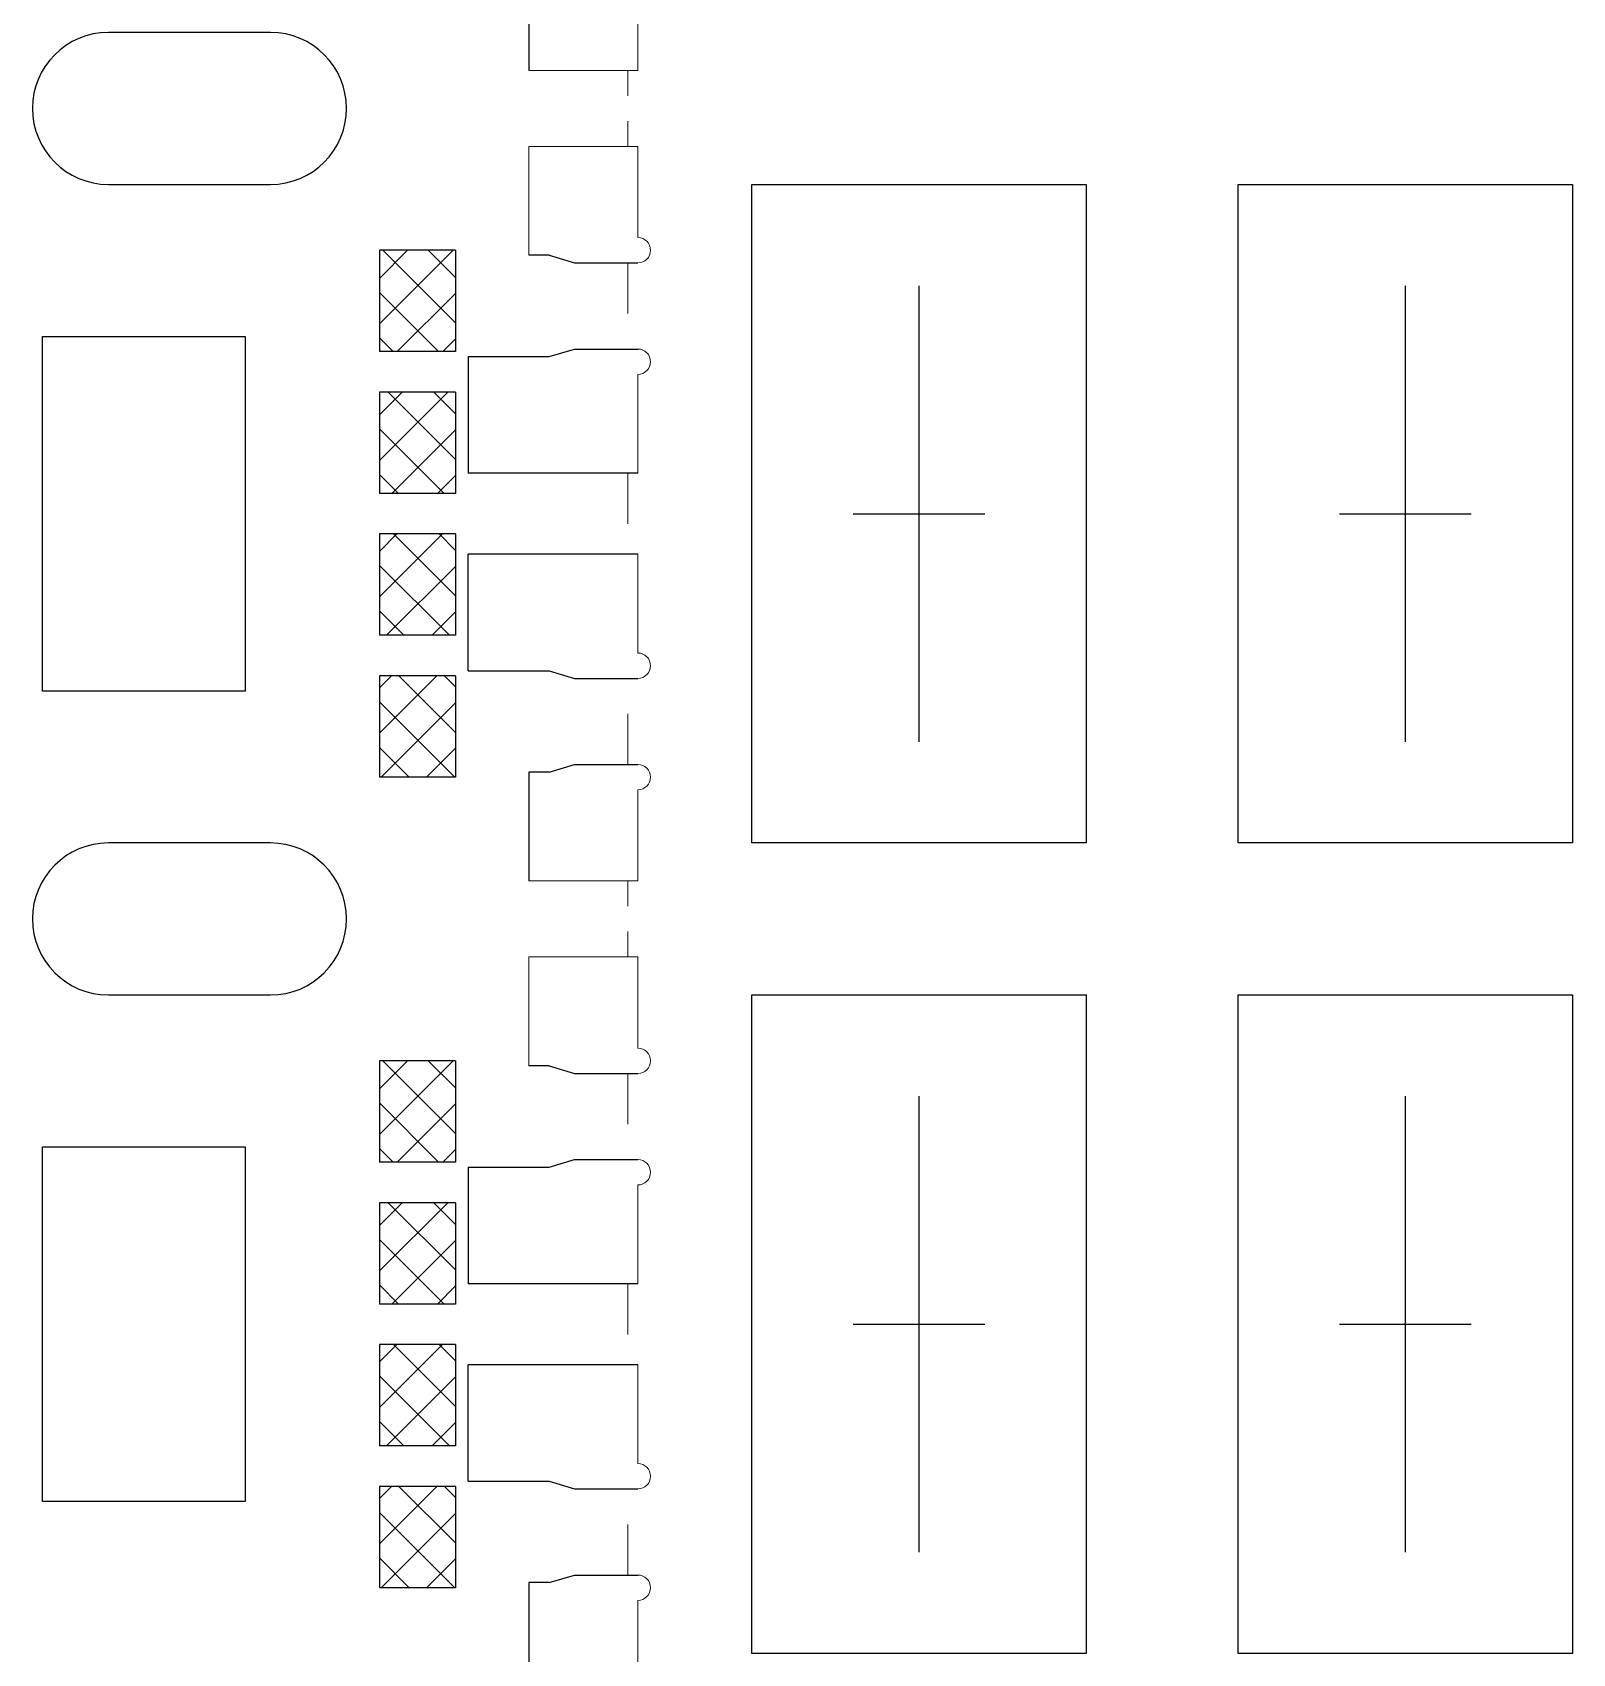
# Model space of a CAD drawing. Extents: x 741 to 839, y -25 to 98.
# Drawn here: x 764.402 to 767.442, y 31.061 to 34.261 of the extents above; entities that cross this region are included whole.
import ezdxf

# ---------------------------------------------------------------- set-up
doc = ezdxf.new("R2010")
doc.units = 0
doc.linetypes.add('CENTER2', pattern=[28.575, 19.05, -3.175, 3.175, -3.175])
doc.linetypes.add('HIDDEN2', pattern=[4.7625, 3.175, -1.5875])
for name, color, linetype in [('1', 7, 'Continuous'), ('DIE', 7, 'Continuous'), ('pkg', 2, 'Continuous'), ('PLATING', 3, 'Continuous'), ('中心线', 1, 'CENTER2'), ('图层1实体', 7, 'Continuous')]:
    doc.layers.add(name, color=color, linetype=linetype)
doc.layers.add('标注线', color=3, linetype='Continuous', lineweight=9)

# ---------------------------------------------------------------- blocks, each defined once
blk = doc.blocks.new('*U13')
at = {"layer": 'pkg'}
blk.add_lwpolyline([(-0.33, -0.65), (-0.33, 0.65), (0.33, 0.65), (0.33, -0.65)], close=True, dxfattribs=at)
at = {"layer": '中心线'}
for p, q in [((0, -0.45), (0, 0.45)), ((-0.13, 0), (0.13, 0))]:
    blk.add_line(p, q, dxfattribs=at)
blk = doc.blocks.new('*U12')
at = {"layer": '标注线', "color": 0, "linetype": 'ByBlock', "lineweight": -2}
for p in [(0, 4.8), (0.96, 4.8), (0, 3.2), (0.96, 3.2)]:
    blk.add_blockref('*U13', p, dxfattribs=at)
blk = doc.blocks.new('*U18')
at = {"color": 7}
blk.add_lwpolyline([(-0.2, 0.35), (0.2, 0.35), (0.2, -0.35), (-0.2, -0.35)], close=True, dxfattribs=at)
blk = doc.blocks.new('*U19')
at = {"color": 0, "linetype": 'ByBlock', "lineweight": -2}
for p in [(0, 4.8), (0, 3.2)]:
    blk.add_blockref('*U18', p, dxfattribs=at)
blk = doc.blocks.new('*U71')
at = {"color": 1, "ltscale": 10}
for p, q in [((0.16, 0.15), (-0.16, 0.15)), ((-0.16, -0.15), (0.16, -0.15))]:
    blk.add_line(p, q, dxfattribs=at)
at = {"layer": '1', "color": 1, "ltscale": 10}
for centre, start, end in [((-0.16, 0), 90, 270), ((0.16, 0), 270, 90)]:
    blk.add_arc(centre, 0.15, start, end, dxfattribs=at)
blk = doc.blocks.new('*U72')
at = {"layer": 'PLATING', "color": 0, "linetype": 'ByBlock', "lineweight": -2, "transparency": 16777216}
for p in [(0, 6.4), (0, 4.8)]:
    blk.add_blockref('*U71', p, dxfattribs=at)
blk = doc.blocks.new('*U77')
at = {"color": 7}
for p, q in [((-0.02, 0.435), (-0.06, 0.435)), ((-0.02, 0.435), (0.03, 0.42)), ((-0.18, 0.235), (-0.02, 0.235)), ((-0.18, 0.235), (-0.18, 0.005)), ((-0.02, 0.235), (0.03, 0.25)), ((0.155, 0.005), (-0.18, 0.005)), ((-0.18, -0.385), (-0.18, -0.155)), ((0.155, -0.155), (-0.18, -0.155)), ((-0.18, -0.385), (-0.02, -0.385)), ((-0.02, -0.385), (0.03, -0.4)), ((-0.02, -0.585), (0.03, -0.57)), ((-0.02, -0.585), (-0.06, -0.585)), ((-0.06, -0.585), (-0.06, -0.8))]:
    blk.add_line(p, q, dxfattribs=at)
at = {"layer": 'DIE', "lineweight": 15}
for p, q in [((0.155, 0.65), (-0.06, 0.65)), ((-0.06, 0.65), (-0.06, 0.435)), ((0.155, 0.65), (0.155, 0.47)), ((0.03, 0.42), (0.135, 0.42)), ((0.03, 0.25), (0.135, 0.25)), ((0.155, 0.2), (0.155, 0.005)), ((0.155, -0.35), (0.155, -0.155)), ((0.03, -0.4), (0.135, -0.4)), ((0.03, -0.57), (0.135, -0.57)), ((0.155, -0.8), (0.155, -0.62)), ((0.155, -0.8), (-0.06, -0.8))]:
    blk.add_line(p, q, dxfattribs=at)
at = {"layer": 'DIE'}
for p, q in [((0.03, 0.42), (0.155, 0.42)), ((0.03, 0.25), (0.155, 0.25)), ((0.03, -0.4), (0.155, -0.4)), ((0.03, -0.57), (0.155, -0.57))]:
    blk.add_line(p, q, dxfattribs=at)
at = {"layer": 'DIE', "lineweight": 15}
for centre in [(0.155, 0.445), (0.155, 0.225), (0.155, -0.375), (0.155, -0.595)]:
    blk.add_arc(centre, 0.025, 270, 90, dxfattribs=at)
at = {"layer": '图层1实体', "color": 4, "linetype": 'HIDDEN2', "lineweight": 15, "ltscale": 0.01}
for p, q in [((0.135, 0.75), (0.135, 0.8)), ((0.135, 0.65), (0.135, 0.7)), ((0.135, 0.42), (0.135, 0.25)), ((0.135, 0.005), (0.135, -0.155)), ((0.135, -0.57), (0.135, -0.4))]:
    blk.add_line(p, q, dxfattribs=at)
blk = doc.blocks.new('*U78')
at = {"color": 0, "linetype": 'ByBlock', "lineweight": -2, "transparency": 16777216}
for p in [(0, 6.4), (0, 4.8), (0, 3.2)]:
    blk.add_blockref('*U77', p, dxfattribs=at)

msp = doc.modelspace()

# ---------------------------------------------------------------- hatches: boundary and pattern name
at = {"layer": 'PLATING'}
h = msp.add_hatch(dxfattribs=at)
h.set_pattern_fill('ANSI37', color=256, scale=0.02)
h.set_pattern_definition([(45, (0, 4.8), (-0.0449012806, 0.0449012806), []), (135, (0, 4.8), (-0.0449012806, -0.0449012806), [])])
h.paths.add_polyline_path([(765.2368, 33.8307), (765.0868, 33.8307), (765.0868, 33.6307), (765.2368, 33.6307)])
h.paths.add_polyline_path([(765.2368, 33.5507), (765.0868, 33.5507), (765.0868, 33.3507), (765.2368, 33.3507)])
h.paths.add_polyline_path([(765.2368, 33.2707), (765.0868, 33.2707), (765.0868, 33.0707), (765.2368, 33.0707)])
h.paths.add_polyline_path([(765.2368, 32.9907), (765.0868, 32.9907), (765.0868, 32.7907), (765.2368, 32.7907)])
h = msp.add_hatch(dxfattribs=at)
h.set_pattern_fill('ANSI37', color=256, scale=0.02)
h.set_pattern_definition([(45, (0, 3.2), (-0.0449012806, 0.0449012806), []), (135, (0, 3.2), (-0.0449012806, -0.0449012806), [])])
h.paths.add_polyline_path([(765.2368, 32.2307), (765.0868, 32.2307), (765.0868, 32.0307), (765.2368, 32.0307)])
h.paths.add_polyline_path([(765.2368, 31.9507), (765.0868, 31.9507), (765.0868, 31.7507), (765.2368, 31.7507)])
h.paths.add_polyline_path([(765.2368, 31.6707), (765.0868, 31.6707), (765.0868, 31.4707), (765.2368, 31.4707)])
h.paths.add_polyline_path([(765.2368, 31.3907), (765.0868, 31.3907), (765.0868, 31.1907), (765.2368, 31.1907)])

# ---------------------------------------------------------------- linework, layer by layer
for p, q in [((765.0868, 33.8307, 0.1909), (765.0868, 33.6307, 0.1909)), ((765.2368, 33.8307, 0.1909), (765.0868, 33.8307, 0.1909)), ((765.2368, 33.8307, 0.1909), (765.2368, 33.6307, 0.1909)), ((765.2368, 33.6307, 0.1909), (765.0868, 33.6307, 0.1909)), ((765.0868, 33.5507, 0.1909), (765.0868, 33.3507, 0.1909)), ((765.2368, 33.5507, 0.1909), (765.0868, 33.5507, 0.1909)), ((765.2368, 33.5507, 0.1909), (765.2368, 33.3507, 0.1909)), ((765.2368, 33.3507, 0.1909), (765.0868, 33.3507, 0.1909)), ((765.0868, 33.2707, 0.1909), (765.0868, 33.0707, 0.1909)), ((765.2368, 33.2707, 0.1909), (765.0868, 33.2707, 0.1909)), ((765.2368, 33.2707, 0.1909), (765.2368, 33.0707, 0.1909)), ((765.2368, 33.0707, 0.1909), (765.0868, 33.0707, 0.1909)), ((765.0868, 32.9907, 0.1909), (765.0868, 32.7907, 0.1909)), ((765.2368, 32.9907, 0.1909), (765.0868, 32.9907, 0.1909)), ((765.2368, 32.9907, 0.1909), (765.2368, 32.7907, 0.1909)), ((765.2368, 32.7907, 0.1909), (765.0868, 32.7907, 0.1909)), ((765.0868, 32.2307, 0.1909), (765.0868, 32.0307, 0.1909)), ((765.2368, 32.2307, 0.1909), (765.0868, 32.2307, 0.1909)), ((765.2368, 32.2307, 0.1909), (765.2368, 32.0307, 0.1909)), ((765.2368, 32.0307, 0.1909), (765.0868, 32.0307, 0.1909)), ((765.0868, 31.9507, 0.1909), (765.0868, 31.7507, 0.1909)), ((765.2368, 31.9507, 0.1909), (765.0868, 31.9507, 0.1909)), ((765.2368, 31.9507, 0.1909), (765.2368, 31.7507, 0.1909)), ((765.2368, 31.7507, 0.1909), (765.0868, 31.7507, 0.1909)), ((765.0868, 31.6707, 0.1909), (765.0868, 31.4707, 0.1909)), ((765.2368, 31.6707, 0.1909), (765.0868, 31.6707, 0.1909)), ((765.2368, 31.6707, 0.1909), (765.2368, 31.4707, 0.1909)), ((765.2368, 31.4707, 0.1909), (765.0868, 31.4707, 0.1909)), ((765.0868, 31.3907, 0.1909), (765.0868, 31.1907, 0.1909)), ((765.2368, 31.3907, 0.1909), (765.0868, 31.3907, 0.1909)), ((765.2368, 31.3907, 0.1909), (765.2368, 31.1907, 0.1909)), ((765.2368, 31.1907, 0.1909), (765.0868, 31.1907, 0.1909))]:
    msp.add_line(p, q, dxfattribs=at)

# ---------------------------------------------------------------- block references
at = {"color": 4}
msp.add_blockref('*U78', (765.4418, 28.5857, 0.1909), dxfattribs=at)
at = {"color": 7}
msp.add_blockref('*U19', (764.6218, 28.5107, 0.1909), dxfattribs=at)
at = {"layer": 'PLATING', "color": 4}
msp.add_blockref('*U72', (764.7118, 27.7107, 0.1909), dxfattribs=at)
at = {"layer": '标注线', "color": 4}
msp.add_blockref('*U12', (766.1518, 28.5107, 0.1909), dxfattribs=at)

doc.saveas('drawing.dxf')
